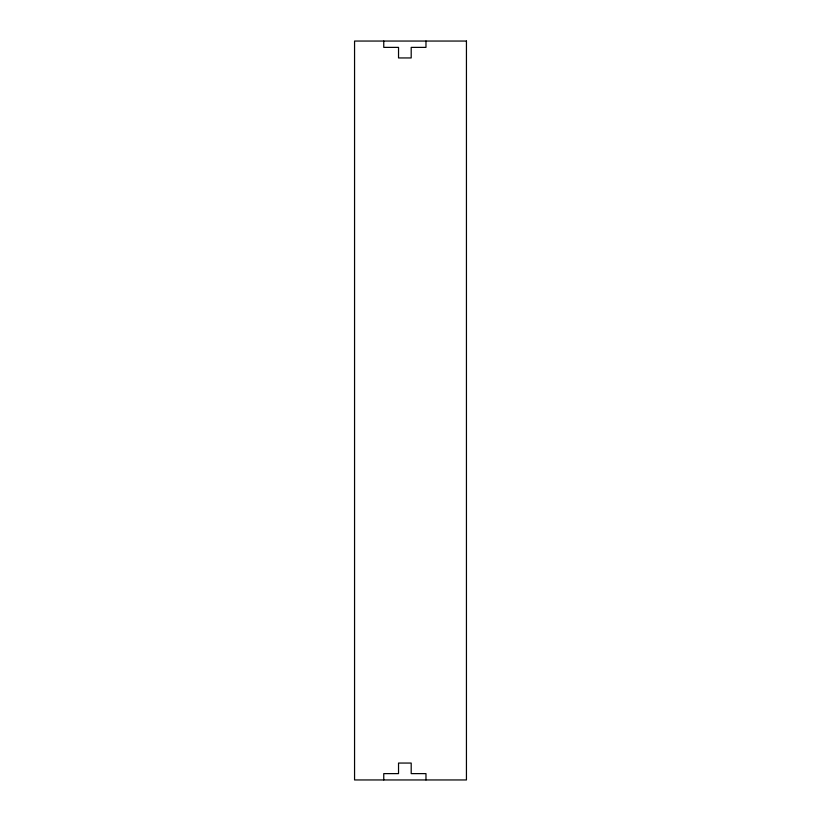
<?xml version="1.0" encoding="UTF-8"?>
<svg xmlns="http://www.w3.org/2000/svg" width="821" height="821" viewBox="0 0 821 821"><rect width="100%" height="100%" fill="white"/><g stroke="black" fill="none" stroke-linecap="round" stroke-linejoin="round"><path stroke-width="1.23" d="M425.976 41.05L425.976 47.382L411.198 47.382L411.198 57.942L398.534 57.942L398.534 47.382L383.756 47.382L383.756 41.05M425.976 779.95L425.976 773.618L411.198 773.618L411.198 763.058L398.534 763.058L398.534 773.618L383.756 773.618L383.756 779.95M466.441 41.05L354.559 41.05L354.559 779.95L466.441 779.95L466.441 41.05"/></g></svg>
